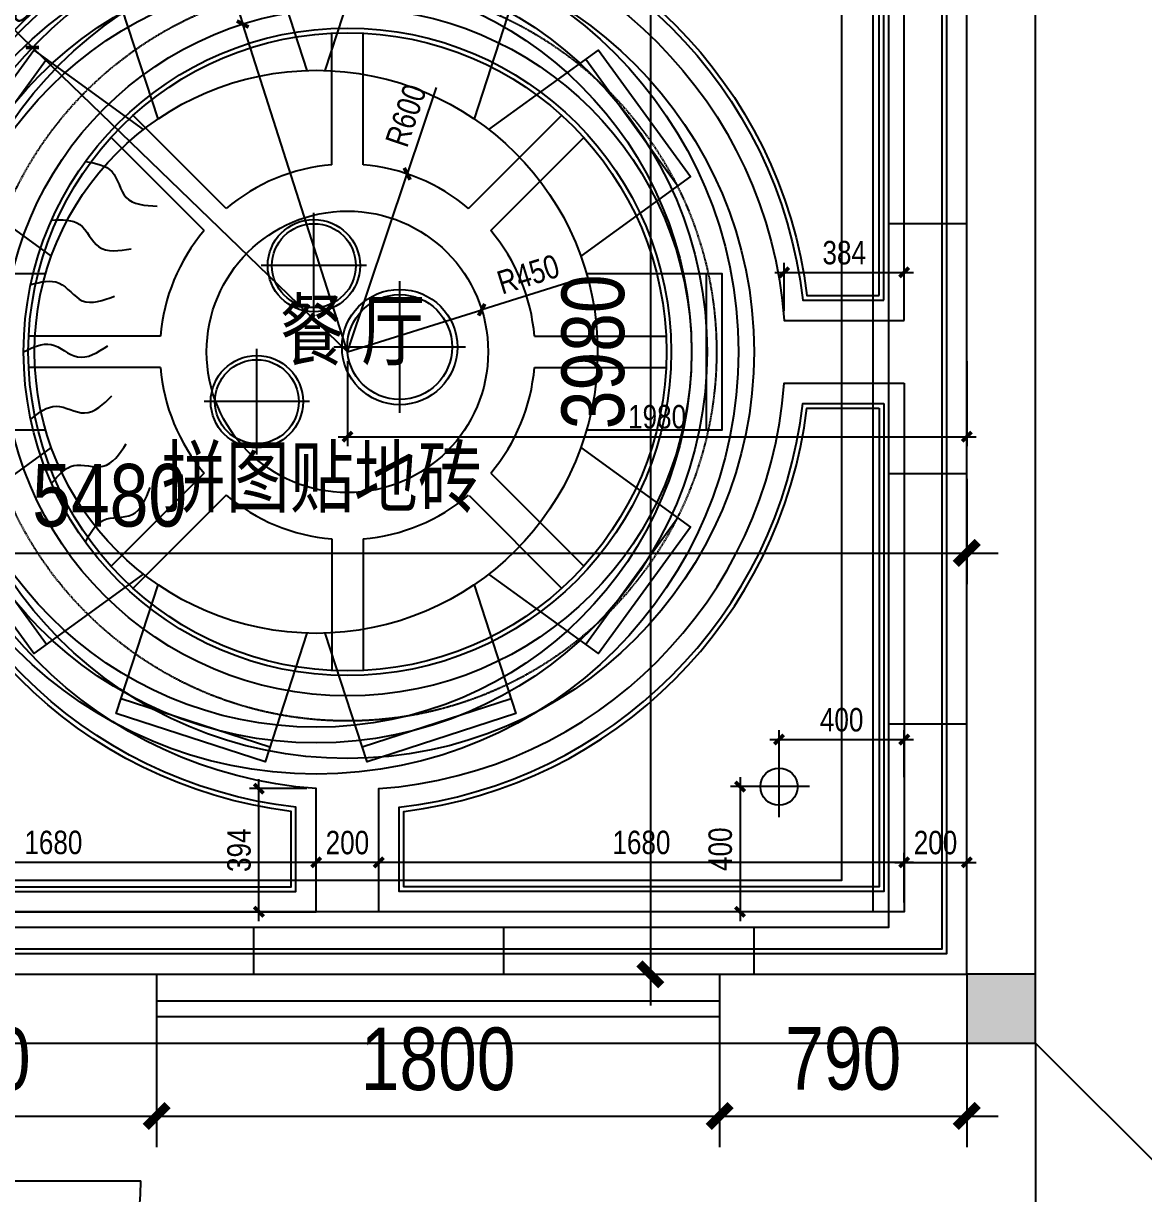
# Model space of a CAD drawing. Extents: x 160245 to 405305, y -111140 to 232735.
# Drawn here: x 175870 to 179451, y 221858 to 225598 of the extents above; entities that cross this region are included whole.
import ezdxf

# ---------------------------------------------------------------- set-up
doc = ezdxf.new("R2010")
doc.units = 0
doc.header["$LTSCALE"] = 10
doc.header["$MEASUREMENT"] = 0
doc.linetypes.add('DASH', pattern=[0.35, 0.25, -0.1])
doc.layers.get('Defpoints').update_dxf_attribs({"color": 229})
for name, color, linetype in [('C-ceiling 天花', 153, 'Continuous'), ('C-Light 灯具', 107, 'Continuous'), ('Door 门', 107, 'Continuous'), ('E 立面标注尺寸', 9, 'Continuous'), ('P-Furniture 家具', 153, 'Continuous'), ('P-New Wall Size 隔墙尺寸', 8, 'Continuous'), ('P-O wall 原始墙体', 245, 'Continuous'), ('P-Stair 楼梯（原建筑设备）', 159, 'Continuous'), ('P-Text  平面文字', 9, 'Continuous'), ('P-window 窗', 107, 'Continuous'), ('地面布置图', 250, 'Continuous')]:
    doc.layers.add(name, color=color, linetype=linetype)
doc.styles.add('PDC DIM', font='PMingLiU-ExtB.ttf', dxfattribs={"width": 0.85})
doc.dimstyles.new('PDC-A2', dxfattribs={"dimscale": 0, "dimtxt": 2.5, "dimasz": 1, "dimexe": 1, "dimexo": 1, "dimgap": 0.7, "dimtad": 1, "dimdec": 0, "dimtxsty": 'PDC DIM', "dimblk": 'ARCHTICK', "dimcen": 1, "dimdle": 1, "dimclrd": 8, "dimclre": 8, "dimclrt": 9, "dimadec": 0, "dimazin": 0, "dimtfac": 1, "dimtdec": 0, "dimtix": 1, "dimtmove": 2, "dimatfit": 3, "dimldrblk": 'PDC A2 T R', "dimfxl": 10, "dimfxlon": 1, "dimarcsym": 0})

# ---------------------------------------------------------------- blocks, each defined once
blk = doc.blocks.new('dcnazhuo')
at = {"layer": 'P-Furniture 家具', "linetype": 'ByBlock'}
for p, q in [((-250, 1247.4), (250, 1247.4)), ((-935.4, 862.2), (-530.9, 1156.1)), ((530.9, 1156.1), (935.4, 862.2)), ((-1263.6, 147.7), (-1109.1, 623.2)), ((1109.1, 623.2), (1263.6, 147.7)), ((-1109.1, -623.2), (-1263.6, -147.7)), ((1263.6, -147.7), (1109.1, -623.2)), ((-530.9, -1156.1), (-935.4, -862.2)), ((935.4, -862.2), (530.9, -1156.1)), ((250, -1247.4), (-250, -1247.4))]:
    blk.add_line(p, q, dxfattribs=at)
for points in [[(-250, 864.6), (-250, 1297.4), (250, 1297.4), (250, 864.6)], [(-710.4, 552.5), (-964.8, 902.6), (-560.3, 1196.5), (-305.9, 846.4)], [(305.9, 846.4), (560.3, 1196.5), (964.8, 902.6), (710.4, 552.5)], [(-899.5, 29.4), (-1311.1, 163.1), (-1156.6, 638.7), (-745, 504.9)], [(745, 504.9), (1156.6, 638.7), (1311.1, 163.1), (899.5, 29.4)], [(-745, -504.9), (-1156.6, -638.7), (-1311.1, -163.1), (-899.5, -29.4)], [(899.5, -29.4), (1311.1, -163.1), (1156.6, -638.7), (745, -504.9)], [(-305.9, -846.4), (-560.3, -1196.5), (-964.8, -902.6), (-710.4, -552.5)], [(710.4, -552.5), (964.8, -902.6), (560.3, -1196.5), (305.9, -846.4)], [(250, -864.6), (250, -1297.4), (-250, -1297.4), (-250, -864.6)]]:
    blk.add_lwpolyline(points, dxfattribs=at)
at = {"layer": 'P-Furniture 家具'}
blk.add_circle((0, 0), 900, dxfattribs=at)
blk = doc.blocks.new('_ArchTick')
at = {"color": 0, "linetype": 'ByBlock', "const_width": 0.4}
blk.add_lwpolyline([(-0.5, -0.5), (0.5, 0.5)], dxfattribs=at)
blk = doc.blocks.new('*D1430')
at = {"layer": 'Defpoints', "color": 0, "ltscale": 0.5}
for p in [(177761.8, 226538.5), (177761.8, 222558.5), (177874.1, 222558.5)]:
    blk.add_point(p, dxfattribs=at)
at = {"layer": 'P-New Wall Size 隔墙尺寸', "color": 8, "lineweight": -2, "ltscale": 0.5}
for p, q in [((177874.1, 226638.5), (177874.1, 222458.5)), ((177861.8, 226538.5), (177974.1, 226538.5)), ((177861.8, 222558.5), (177974.1, 222558.5))]:
    blk.add_line(p, q, dxfattribs=at)
at = {"layer": 'P-New Wall Size 隔墙尺寸', "color": 8, "lineweight": -2, "ltscale": 0.5, "xscale": 70.0000005268302, "yscale": 70.0000005268302, "zscale": 70.0000005268302}
for p, rotation in [((177874.1, 226538.5), 90), ((177874.1, 222558.5), 270)]:
    blk.add_blockref('_ArchTick', p, dxfattribs=dict(at, rotation=rotation))
at = {"layer": 'P-New Wall Size 隔墙尺寸', "color": 9, "ltscale": 0.5, "insert": (177691.5, 224548.5), "char_height": 200, "attachment_point": 5, "rotation": 90, "style": 'PDC DIM'}
blk.add_mtext('3980', dxfattribs=at)
blk = doc.blocks.new('PDC A2 T R')
at = {"color": 0, "linetype": 'ByBlock'}
blk.add_line((0, 0), (-2, 0), dxfattribs=at)
for points in [[(-2.147, 0.886), (-1.491, 1.345), (-0.6, 0), (0, 0)], [(-2.147, -0.886), (-1.491, -1.345), (-0.6, 0), (0, 0)]]:
    blk.add_solid(points, dxfattribs=at)
blk = doc.blocks.new('*D1431')
at = {"layer": 'Defpoints', "color": 0, "ltscale": 0.5}
for p in [(173405.5, 224242), (178885.5, 224242), (178885.5, 223905.4)]:
    blk.add_point(p, dxfattribs=at)
at = {"layer": 'P-New Wall Size 隔墙尺寸', "color": 8, "lineweight": -2, "ltscale": 0.5}
for p, q in [((173405.5, 224142), (173405.5, 223805.4)), ((178885.5, 224142), (178885.5, 223805.4)), ((173305.5, 223905.4), (178985.5, 223905.4))]:
    blk.add_line(p, q, dxfattribs=at)
at = {"layer": 'P-New Wall Size 隔墙尺寸', "color": 8, "lineweight": -2, "ltscale": 0.5, "xscale": 70.0000005268302, "yscale": 70.0000005268302, "zscale": 70.0000005268302, "rotation": 180}
blk.add_blockref('_ArchTick', (173405.5, 223905.4), dxfattribs=at)
at = {"layer": 'P-New Wall Size 隔墙尺寸', "color": 8, "lineweight": -2, "ltscale": 0.5, "xscale": 70.0000005268302, "yscale": 70.0000005268302, "zscale": 70.0000005268302}
blk.add_blockref('_ArchTick', (178885.5, 223905.4), dxfattribs=at)
at = {"layer": 'P-New Wall Size 隔墙尺寸', "color": 9, "ltscale": 0.5, "insert": (176145.5, 224088.6), "char_height": 200, "attachment_point": 5, "style": 'PDC DIM'}
blk.add_mtext('5480', dxfattribs=at)
blk = doc.blocks.new('*D1434')
at = {"layer": 'Defpoints', "color": 0, "ltscale": 0.5}
for p in [(174995.5, 222558.5), (176295.5, 222558.5), (176295.5, 222105.6)]:
    blk.add_point(p, dxfattribs=at)
at = {"layer": 'P-New Wall Size 隔墙尺寸', "color": 8, "lineweight": -2, "ltscale": 0.5}
for p, q in [((174995.5, 222458.5), (174995.5, 222005.6)), ((176295.5, 222458.5), (176295.5, 222005.6)), ((174895.5, 222105.6), (176395.5, 222105.6))]:
    blk.add_line(p, q, dxfattribs=at)
at = {"layer": 'P-New Wall Size 隔墙尺寸', "color": 8, "lineweight": -2, "ltscale": 0.5, "xscale": 70.0000005268302, "yscale": 70.0000005268302, "zscale": 70.0000005268302, "rotation": 180}
blk.add_blockref('_ArchTick', (174995.5, 222105.6), dxfattribs=at)
at = {"layer": 'P-New Wall Size 隔墙尺寸', "color": 8, "lineweight": -2, "ltscale": 0.5, "xscale": 70.0000005268302, "yscale": 70.0000005268302, "zscale": 70.0000005268302}
blk.add_blockref('_ArchTick', (176295.5, 222105.6), dxfattribs=at)
at = {"layer": 'P-New Wall Size 隔墙尺寸', "color": 9, "ltscale": 0.5, "insert": (175645.5, 222287), "char_height": 200, "attachment_point": 5, "style": 'PDC DIM'}
blk.add_mtext('1300', dxfattribs=at)
blk = doc.blocks.new('*D1435')
at = {"layer": 'Defpoints', "color": 0, "ltscale": 0.5}
for p in [(176295.5, 222558.5), (178095.5, 222558.5), (178095.5, 222105.6)]:
    blk.add_point(p, dxfattribs=at)
at = {"layer": 'P-New Wall Size 隔墙尺寸', "color": 8, "lineweight": -2, "ltscale": 0.5}
for p, q in [((176295.5, 222458.5), (176295.5, 222005.6)), ((178095.5, 222458.5), (178095.5, 222005.6)), ((176195.5, 222105.6), (178195.5, 222105.6))]:
    blk.add_line(p, q, dxfattribs=at)
at = {"layer": 'P-New Wall Size 隔墙尺寸', "color": 8, "lineweight": -2, "ltscale": 0.5, "xscale": 70.0000005268302, "yscale": 70.0000005268302, "zscale": 70.0000005268302, "rotation": 180}
blk.add_blockref('_ArchTick', (176295.5, 222105.6), dxfattribs=at)
at = {"layer": 'P-New Wall Size 隔墙尺寸', "color": 8, "lineweight": -2, "ltscale": 0.5, "xscale": 70.0000005268302, "yscale": 70.0000005268302, "zscale": 70.0000005268302}
blk.add_blockref('_ArchTick', (178095.5, 222105.6), dxfattribs=at)
at = {"layer": 'P-New Wall Size 隔墙尺寸', "color": 9, "ltscale": 0.5, "insert": (177195.5, 222287), "char_height": 200, "attachment_point": 5, "style": 'PDC DIM'}
blk.add_mtext('1800', dxfattribs=at)
blk = doc.blocks.new('*D1436')
at = {"layer": 'Defpoints', "color": 0, "ltscale": 0.5}
for p in [(178095.5, 222558.5), (178885.5, 222558.5), (178885.5, 222105.6)]:
    blk.add_point(p, dxfattribs=at)
at = {"layer": 'P-New Wall Size 隔墙尺寸', "color": 8, "lineweight": -2, "ltscale": 0.5}
for p, q in [((178095.5, 222458.5), (178095.5, 222005.6)), ((178885.5, 222458.5), (178885.5, 222005.6)), ((177995.5, 222105.6), (178985.5, 222105.6))]:
    blk.add_line(p, q, dxfattribs=at)
at = {"layer": 'P-New Wall Size 隔墙尺寸', "color": 8, "lineweight": -2, "ltscale": 0.5, "xscale": 70.0000005268302, "yscale": 70.0000005268302, "zscale": 70.0000005268302, "rotation": 180}
blk.add_blockref('_ArchTick', (178095.5, 222105.6), dxfattribs=at)
at = {"layer": 'P-New Wall Size 隔墙尺寸', "color": 8, "lineweight": -2, "ltscale": 0.5, "xscale": 70.0000005268302, "yscale": 70.0000005268302, "zscale": 70.0000005268302}
blk.add_blockref('_ArchTick', (178885.5, 222105.6), dxfattribs=at)
at = {"layer": 'P-New Wall Size 隔墙尺寸', "color": 9, "ltscale": 0.5, "insert": (178490.5, 222288.3), "char_height": 200, "attachment_point": 5, "style": 'PDC DIM'}
blk.add_mtext('790', dxfattribs=at)
blk = doc.blocks.new('LIGHT-6')
for p, q in [((-122.7, 122.7), (-122.7, 508.6)), ((70.2, 315.7), (-315.7, 315.7)), ((191.5, -223.7), (191.5, 258.7)), ((-331.5, -375.5), (-331.5, 10.5)), ((432.7, 17.5), (-49.7, 17.5)), ((-138.5, -182.5), (-524.5, -182.5))]:
    blk.add_line(p, q)
for centre, radius in [((-122.7, 315.7), 169), ((-122.7, 315.7), 153.6), ((191.5, 17.5), 211.2), ((191.5, 17.5), 192), ((-331.5, -182.5), 169), ((-331.5, -182.5), 153.6)]:
    blk.add_circle(centre, radius)
blk = doc.blocks.new('A$C1B4525BF')
for p, q in [((1.222, 0), (1.222, 2.444)), ((2.444, 1.222), (0, 1.222))]:
    blk.add_line(p, q)
blk.add_circle((1.222, 1.222), 0.744)
blk = doc.blocks.new('*D1361')
at = {"layer": 'Defpoints', "color": 0}
for p in [(178885.5, 222916.5), (178685.5, 222758.5), (178885.5, 222758.5)]:
    blk.add_point(p, dxfattribs=at)
at = {"layer": 'E 立面标注尺寸', "color": 8, "lineweight": -2}
for p, q in [((178685.5, 222788.5), (178685.5, 222946.5)), ((178885.5, 222788.5), (178885.5, 222946.5)), ((178655.5, 222916.5), (178915.5, 222916.5))]:
    blk.add_line(p, q, dxfattribs=at)
at = {"layer": 'E 立面标注尺寸', "color": 8, "lineweight": -2, "xscale": 30, "yscale": 30, "zscale": 30, "rotation": 180}
blk.add_blockref('_ArchTick', (178685.5, 222916.5), dxfattribs=at)
at = {"layer": 'E 立面标注尺寸', "color": 8, "lineweight": -2, "xscale": 30, "yscale": 30, "zscale": 30}
blk.add_blockref('_ArchTick', (178885.5, 222916.5), dxfattribs=at)
at = {"layer": 'E 立面标注尺寸', "color": 9, "insert": (178785.5, 222979.2), "char_height": 75, "attachment_point": 5, "style": 'PDC DIM'}
blk.add_mtext('200', dxfattribs=at)
blk = doc.blocks.new('*D1362')
at = {"layer": 'Defpoints', "color": 0}
for p in [(177005.5, 222916.5), (177005.5, 222758.5), (178685.5, 222758.5)]:
    blk.add_point(p, dxfattribs=at)
at = {"layer": 'E 立面标注尺寸', "color": 8, "lineweight": -2}
for p, q in [((177005.5, 222788.5), (177005.5, 222946.5)), ((178685.5, 222788.5), (178685.5, 222946.5)), ((178715.5, 222916.5), (176975.5, 222916.5))]:
    blk.add_line(p, q, dxfattribs=at)
at = {"layer": 'E 立面标注尺寸', "color": 8, "lineweight": -2, "xscale": 30, "yscale": 30, "zscale": 30, "rotation": 180}
blk.add_blockref('_ArchTick', (177005.5, 222916.5), dxfattribs=at)
at = {"layer": 'E 立面标注尺寸', "color": 8, "lineweight": -2, "xscale": 30, "yscale": 30, "zscale": 30}
blk.add_blockref('_ArchTick', (178685.5, 222916.5), dxfattribs=at)
at = {"layer": 'E 立面标注尺寸', "color": 9, "insert": (177845.5, 222979.7), "char_height": 75, "attachment_point": 5, "style": 'PDC DIM'}
blk.add_mtext('1680', dxfattribs=at)
blk = doc.blocks.new('*D1363')
at = {"layer": 'Defpoints', "color": 0}
for p in [(176805.5, 222916.5), (176805.5, 222758.5), (177005.5, 222758.5)]:
    blk.add_point(p, dxfattribs=at)
at = {"layer": 'E 立面标注尺寸', "color": 8, "lineweight": -2}
for p, q in [((176805.5, 222788.5), (176805.5, 222946.5)), ((177005.5, 222788.5), (177005.5, 222946.5)), ((177035.5, 222916.5), (176775.5, 222916.5))]:
    blk.add_line(p, q, dxfattribs=at)
at = {"layer": 'E 立面标注尺寸', "color": 8, "lineweight": -2, "xscale": 30, "yscale": 30, "zscale": 30, "rotation": 180}
blk.add_blockref('_ArchTick', (176805.5, 222916.5), dxfattribs=at)
at = {"layer": 'E 立面标注尺寸', "color": 8, "lineweight": -2, "xscale": 30, "yscale": 30, "zscale": 30}
blk.add_blockref('_ArchTick', (177005.5, 222916.5), dxfattribs=at)
at = {"layer": 'E 立面标注尺寸', "color": 9, "insert": (176905.5, 222979.2), "char_height": 75, "attachment_point": 5, "style": 'PDC DIM'}
blk.add_mtext('200', dxfattribs=at)
blk = doc.blocks.new('*D1364')
at = {"layer": 'Defpoints', "color": 0}
for p in [(175125.5, 222916.5), (175125.5, 222758.5), (176805.5, 222758.5)]:
    blk.add_point(p, dxfattribs=at)
at = {"layer": 'E 立面标注尺寸', "color": 8, "lineweight": -2}
for p, q in [((175125.5, 222788.5), (175125.5, 222946.5)), ((176805.5, 222788.5), (176805.5, 222946.5)), ((176835.5, 222916.5), (175095.5, 222916.5))]:
    blk.add_line(p, q, dxfattribs=at)
at = {"layer": 'E 立面标注尺寸', "color": 8, "lineweight": -2, "xscale": 30, "yscale": 30, "zscale": 30, "rotation": 180}
blk.add_blockref('_ArchTick', (175125.5, 222916.5), dxfattribs=at)
at = {"layer": 'E 立面标注尺寸', "color": 8, "lineweight": -2, "xscale": 30, "yscale": 30, "zscale": 30}
blk.add_blockref('_ArchTick', (176805.5, 222916.5), dxfattribs=at)
at = {"layer": 'E 立面标注尺寸', "color": 9, "insert": (175965.5, 222979.7), "char_height": 75, "attachment_point": 5, "style": 'PDC DIM'}
blk.add_mtext('1680', dxfattribs=at)
blk = doc.blocks.new('*D1365')
at = {"layer": 'Defpoints', "color": 0}
for p in [(176622.6, 223152.1), (176805.5, 223152.1), (176805.5, 222758.5)]:
    blk.add_point(p, dxfattribs=at)
at = {"layer": 'E 立面标注尺寸', "color": 8, "lineweight": -2}
for p, q in [((176622.6, 222728.5), (176622.6, 223182.1)), ((176775.5, 223152.1), (176592.6, 223152.1)), ((176775.5, 222758.5), (176592.6, 222758.5))]:
    blk.add_line(p, q, dxfattribs=at)
at = {"layer": 'E 立面标注尺寸', "color": 8, "lineweight": -2, "xscale": 30, "yscale": 30, "zscale": 30}
for p, rotation in [((176622.6, 223152.1), 90), ((176622.6, 222758.5), 270)]:
    blk.add_blockref('_ArchTick', p, dxfattribs=dict(at, rotation=rotation))
at = {"layer": 'E 立面标注尺寸', "color": 9, "insert": (176559.4, 222955.3), "char_height": 75, "attachment_point": 5, "rotation": 90, "style": 'PDC DIM'}
blk.add_mtext('394', dxfattribs=at)
blk = doc.blocks.new('*D1368')
at = {"layer": 'Defpoints', "color": 0}
for p in [(178685.5, 224802.5), (178301.9, 224648.5), (178685.5, 224648.5)]:
    blk.add_point(p, dxfattribs=at)
at = {"layer": 'E 立面标注尺寸', "color": 8, "lineweight": -2}
for p, q in [((178301.9, 224678.5), (178301.9, 224832.5)), ((178685.5, 224678.5), (178685.5, 224832.5)), ((178271.9, 224802.5), (178715.5, 224802.5))]:
    blk.add_line(p, q, dxfattribs=at)
at = {"layer": 'E 立面标注尺寸', "color": 8, "lineweight": -2, "xscale": 30, "yscale": 30, "zscale": 30, "rotation": 180}
blk.add_blockref('_ArchTick', (178301.9, 224802.5), dxfattribs=at)
at = {"layer": 'E 立面标注尺寸', "color": 8, "lineweight": -2, "xscale": 30, "yscale": 30, "zscale": 30}
blk.add_blockref('_ArchTick', (178685.5, 224802.5), dxfattribs=at)
at = {"layer": 'E 立面标注尺寸', "color": 9, "insert": (178493.7, 224865.2), "char_height": 75, "attachment_point": 5, "style": 'PDC DIM'}
blk.add_mtext('384', dxfattribs=at)
blk = doc.blocks.new('*D1369')
at = {"layer": 'Defpoints', "color": 0}
for p in [(175898.7, 225521.4), (176905.5, 224548.5)]:
    blk.add_point(p, dxfattribs=at)
at = {"layer": 'E 立面标注尺寸', "color": 8, "lineweight": -2}
for p in [(175657, 225755), (176905.5, 224548.5)]:
    blk.add_line(p, (175898.7, 225521.4), dxfattribs=at)
at = {"layer": 'E 立面标注尺寸', "color": 8, "lineweight": -2, "xscale": 30, "yscale": 30, "zscale": 30, "rotation": 315.9813718669543}
blk.add_blockref('_ArchTick', (175898.7, 225521.4), dxfattribs=at)
at = {"layer": 'E 立面标注尺寸', "color": 9, "insert": (175799.9, 225704.1), "char_height": 75, "attachment_point": 5, "rotation": 315.9814, "style": 'PDC DIM'}
blk.add_mtext('R1400', dxfattribs=at)
blk = doc.blocks.new('*D1370')
at = {"layer": 'Defpoints', "color": 0}
for p in [(176571, 225596.4), (176905.5, 224548.5)]:
    blk.add_point(p, dxfattribs=at)
at = {"layer": 'E 立面标注尺寸', "color": 8, "lineweight": -2}
for p in [(176468.8, 225916.7), (176905.5, 224548.5)]:
    blk.add_line(p, (176571, 225596.4), dxfattribs=at)
at = {"layer": 'E 立面标注尺寸', "color": 8, "lineweight": -2, "xscale": 30, "yscale": 30, "zscale": 30, "rotation": 287.701752159131}
blk.add_blockref('_ArchTick', (176571, 225596.4), dxfattribs=at)
at = {"layer": 'E 立面标注尺寸', "color": 9, "insert": (176570.6, 225804.2), "char_height": 75, "attachment_point": 5, "rotation": 287.7018, "style": 'PDC DIM'}
blk.add_mtext('R1100', dxfattribs=at)
blk = doc.blocks.new('*D1371')
at = {"layer": 'Defpoints', "color": 0}
for p in [(177096.6, 225117.3), (176905.5, 224548.5)]:
    blk.add_point(p, dxfattribs=at)
at = {"layer": 'E 立面标注尺寸', "color": 8, "lineweight": -2}
for p in [(177189.5, 225393.6), (176905.5, 224548.5)]:
    blk.add_line(p, (177096.6, 225117.3), dxfattribs=at)
at = {"layer": 'E 立面标注尺寸', "color": 8, "lineweight": -2, "xscale": 30, "yscale": 30, "zscale": 30, "rotation": 251.4214775090859}
blk.add_blockref('_ArchTick', (177096.6, 225117.3), dxfattribs=at)
at = {"layer": 'E 立面标注尺寸', "color": 9, "insert": (177092.7, 225304), "char_height": 75, "attachment_point": 5, "rotation": 71.4215, "style": 'PDC DIM'}
blk.add_mtext('R600', dxfattribs=at)
blk = doc.blocks.new('*D1372')
at = {"layer": 'Defpoints', "color": 0}
for p in [(177334.9, 224683.1), (176905.5, 224548.5)]:
    blk.add_point(p, dxfattribs=at)
at = {"layer": 'E 立面标注尺寸', "color": 8, "lineweight": -2}
for p in [(177613.1, 224770.3), (176905.5, 224548.5)]:
    blk.add_line(p, (177334.9, 224683.1), dxfattribs=at)
at = {"layer": 'E 立面标注尺寸', "color": 8, "lineweight": -2, "xscale": 30, "yscale": 30, "zscale": 30, "rotation": 197.4003882412772}
blk.add_blockref('_ArchTick', (177334.9, 224683.1), dxfattribs=at)
at = {"layer": 'E 立面标注尺寸', "color": 9, "insert": (177483.7, 224796.2), "char_height": 75, "attachment_point": 5, "rotation": 17.4004, "style": 'PDC DIM'}
blk.add_mtext('R450', dxfattribs=at)
blk = doc.blocks.new('*D1377')
at = {"layer": 'Defpoints', "color": 0}
for p in [(178685.5, 223309.1), (178285.5, 223158.5), (178685.5, 223158.5)]:
    blk.add_point(p, dxfattribs=at)
at = {"layer": 'E 立面标注尺寸', "color": 8, "lineweight": -2}
for p, q in [((178285.5, 223188.5), (178285.5, 223339.1)), ((178685.5, 223188.5), (178685.5, 223339.1)), ((178255.5, 223309.1), (178715.5, 223309.1))]:
    blk.add_line(p, q, dxfattribs=at)
at = {"layer": 'E 立面标注尺寸', "color": 8, "lineweight": -2, "xscale": 30, "yscale": 30, "zscale": 30, "rotation": 180}
blk.add_blockref('_ArchTick', (178285.5, 223309.1), dxfattribs=at)
at = {"layer": 'E 立面标注尺寸', "color": 8, "lineweight": -2, "xscale": 30, "yscale": 30, "zscale": 30}
blk.add_blockref('_ArchTick', (178685.5, 223309.1), dxfattribs=at)
at = {"layer": 'E 立面标注尺寸', "color": 9, "insert": (178485.5, 223371.9), "char_height": 75, "attachment_point": 5, "style": 'PDC DIM'}
blk.add_mtext('400', dxfattribs=at)
blk = doc.blocks.new('*D1378')
at = {"layer": 'Defpoints', "color": 0}
for p in [(178285.5, 223158.5), (178160.6, 222758.5), (178285.5, 222758.5)]:
    blk.add_point(p, dxfattribs=at)
at = {"layer": 'E 立面标注尺寸', "color": 8, "lineweight": -2}
for p, q in [((178160.6, 223188.5), (178160.6, 222728.5)), ((178255.5, 223158.5), (178130.6, 223158.5)), ((178255.5, 222758.5), (178130.6, 222758.5))]:
    blk.add_line(p, q, dxfattribs=at)
at = {"layer": 'E 立面标注尺寸', "color": 8, "lineweight": -2, "xscale": 30, "yscale": 30, "zscale": 30}
for p, rotation in [((178160.6, 223158.5), 90), ((178160.6, 222758.5), 270)]:
    blk.add_blockref('_ArchTick', p, dxfattribs=dict(at, rotation=rotation))
at = {"layer": 'E 立面标注尺寸', "color": 9, "insert": (178097.8, 222958.5), "char_height": 75, "attachment_point": 5, "rotation": 90, "style": 'PDC DIM'}
blk.add_mtext('400', dxfattribs=at)
blk = doc.blocks.new('*D1381')
at = {"layer": 'Defpoints', "color": 0}
for p in [(176905.5, 224548.5), (178885.5, 224548.5), (178885.5, 224277.3)]:
    blk.add_point(p, dxfattribs=at)
at = {"layer": 'E 立面标注尺寸', "color": 8, "lineweight": -2}
for p, q in [((176905.5, 224518.5), (176905.5, 224247.3)), ((178885.5, 224518.5), (178885.5, 224247.3)), ((176875.5, 224277.3), (178915.5, 224277.3))]:
    blk.add_line(p, q, dxfattribs=at)
at = {"layer": 'E 立面标注尺寸', "color": 8, "lineweight": -2, "xscale": 30, "yscale": 30, "zscale": 30, "rotation": 180}
blk.add_blockref('_ArchTick', (176905.5, 224277.3), dxfattribs=at)
at = {"layer": 'E 立面标注尺寸', "color": 8, "lineweight": -2, "xscale": 30, "yscale": 30, "zscale": 30}
blk.add_blockref('_ArchTick', (178885.5, 224277.3), dxfattribs=at)
at = {"layer": 'E 立面标注尺寸', "color": 9, "insert": (177895.5, 224340.5), "char_height": 75, "attachment_point": 5, "style": 'PDC DIM'}
blk.add_mtext('1980', dxfattribs=at)

msp = doc.modelspace()

# ---------------------------------------------------------------- hatches: boundary and pattern name
at = {"layer": '地面布置图'}
h = msp.add_hatch(dxfattribs=at)
h.set_pattern_fill('_USER', color=256, scale=800, style=0, double=1, pattern_type=0)
h.set_pattern_definition([(0, (173405.5, 222558.5), (0, 800), []), (90, (173405.5, 222558.5), (-800, 5e-14), [])])
h.paths.add_polyline_path([(173405.5, 223458.5), (173405.5, 222658.5), (173405.5, 222558.5), (173695.5, 222558.5), (174995.5, 222558.5), (175285.5, 222558.5), (175505.5, 222558.5), (176295.5, 222558.5), (176295.5, 222558.5), (178095.5, 222558.5), (178095.5, 222558.5), (178885.5, 222558.5), (178885.5, 226538.5), (178095.5, 226538.5), (176295.5, 226538.5), (175505.5, 226538.5), (175285.5, 226538.5), (174945.5, 226538.5), (173745.5, 226538.5), (173405.5, 226538.5)])
h.paths.add_polyline_path([(176625.8, 224416), (177258.8, 224416), (177258.8, 224801.5), (176625.8, 224801.5)], flags=8)
h.paths.add_polyline_path([(174975.5, 222708.5), (178635.5, 222708.5), (178635.5, 226388.5), (174975.5, 226388.5)], flags=16)

# ---------------------------------------------------------------- linework, layer by layer
at = {"layer": 'C-ceiling 天花'}
for p, q in [((176855.5, 225146.4), (176855.5, 225568.5)), ((176955.5, 225146.4), (176955.5, 225568.5)), ((176518.1, 225006.7), (176219.6, 225305.1)), ((177292.9, 225006.7), (177591.4, 225305.1)), ((176447.3, 224936), (176148.9, 225234.4)), ((177363.6, 224936), (177662.1, 225234.4)), ((176307.6, 224598.5), (175885.5, 224598.5)), ((177503.4, 224598.5), (177925.5, 224598.5)), ((176307.6, 224498.5), (175885.5, 224498.5)), ((177503.4, 224498.5), (177925.5, 224498.5)), ((176447.3, 224161.1), (176148.9, 223862.6)), ((177363.6, 224161.1), (177662.1, 223862.6)), ((176518.1, 224090.4), (176219.6, 223791.9)), ((177294.4, 224088.9), (177591.4, 223791.9)), ((176855.5, 223950.6), (176855.5, 223528.5)), ((176955.5, 223950.6), (176955.5, 223528.5))]:
    msp.add_line(p, q, dxfattribs=at)
at = {"layer": 'C-ceiling 天花', "color": 8}
for points in [[(173470.5, 226473.5), (178820.5, 226473.5), (178820.5, 222623.5), (173470.5, 222623.5)], [(173485.5, 226458.5), (178805.5, 226458.5), (178805.5, 222638.5), (173485.5, 222638.5)]]:
    msp.add_lwpolyline(points, close=True, dxfattribs=at)
at = {"layer": 'C-ceiling 天花'}
for points in [[(175125.5, 224648.5), (175125.5, 226338.5), (176805.5, 226338.5), (176805.5, 225944.9, 0.37293), (175509.1, 224648.5)], [(178685.5, 224648.5), (178685.5, 226338.5), (177005.5, 226338.5), (177005.5, 225944.9, -0.37293), (178301.9, 224648.5)], [(175125.5, 224448.5), (175125.5, 222758.5), (176805.5, 222758.5), (176805.5, 223152.1, -0.37293), (175509.1, 224448.5)], [(178685.5, 224448.5), (178685.5, 222758.5), (177005.5, 222758.5), (177005.5, 223152.1, 0.37293), (178301.9, 224448.5)]]:
    msp.add_lwpolyline(points, format="xyb", close=True, dxfattribs=at)
at = {"layer": 'C-ceiling 天花', "color": 8}
for points in [[(175190.5, 224713.5), (175190.5, 226273.5), (176740.5, 226273.5), (176740.5, 226004.2, 0.34954), (175449.8, 224713.5)], [(175205.5, 224728.5), (175205.5, 226258.5), (176725.5, 226258.5), (176725.5, 226017.5, 0.344467), (175436.5, 224728.5)], [(178620.5, 224713.5), (178620.5, 226273.5), (177070.5, 226273.5), (177070.5, 226004.2, -0.34954), (178361.2, 224713.5)], [(178605.5, 224728.5), (178605.5, 226258.5), (177085.5, 226258.5), (177085.5, 226017.5, -0.344467), (178374.5, 224728.5)], [(175190.5, 224383.5), (175190.5, 222823.5), (176740.5, 222823.5), (176740.5, 223092.8, -0.34954), (175449.8, 224383.5)], [(178620.5, 224383.5), (178620.5, 222823.5), (177070.5, 222823.5), (177070.5, 223092.8, 0.34954), (178361.2, 224383.5)], [(175205.5, 224368.5), (175205.5, 222838.5), (176725.5, 222838.5), (176725.5, 223079.5, -0.344467), (175436.5, 224368.5)], [(178605.5, 224368.5), (178605.5, 222838.5), (177085.5, 222838.5), (177085.5, 223079.5, 0.344467), (178374.5, 224368.5)]]:
    msp.add_lwpolyline(points, format="xyb", close=True, dxfattribs=at)
at = {"layer": 'C-ceiling 天花'}
for radius in [1300, 1100, 450]:
    msp.add_circle((176905.5, 224548.5), radius, dxfattribs=at)
at = {"layer": 'C-ceiling 天花', "color": 8}
for radius in [1035, 1020]:
    msp.add_circle((176905.5, 224548.5), radius, dxfattribs=at)
at = {"layer": 'C-ceiling 天花'}
for start, end in [(94.7802, 130.2198), (49.7802, 85.2198), (139.7802, 175.2198), (4.7802, 40.2198), (184.7802, 220.2198), (319.7802, 355.2198), (229.7802, 265.2198), (274.7802, 310.2198)]:
    msp.add_arc((176905.5, 224548.5), 600, start, end, dxfattribs=at)
at = {"layer": 'C-ceiling 天花', "color": 250}
for points in [[(176068.2, 225156.9), (176153, 225124.2), (176197.8, 225042.4), (176297.6, 225014.1)], [(175960, 224969.5), (176049.7, 224955.2), (176110.5, 224884.4), (176214.1, 224877.5)], [(175893.1, 224763.7), (175983.9, 224768.4), (176058.1, 224711.8), (176160.8, 224726.6)], [(175870.5, 224548.5), (175958.3, 224572), (176042.6, 224532.1), (176140.1, 224567.9)], [(175893.1, 224333.3), (175974.1, 224374.5), (176064.9, 224353), (176152.8, 224408.3)], [(175960, 224127.5), (176030.6, 224184.7), (176123.9, 224182.5), (176198.4, 224254.9)], [(176068.2, 223940.2), (176125.4, 224010.7), (176217.1, 224028), (176274.9, 224114.3)]]:
    msp.add_spline(points, degree=3, dxfattribs=at)
at = {"layer": 'C-Light 灯具', "linetype": 'DASH'}
msp.add_circle((176905.5, 224548.5), 1180, dxfattribs=at)
at = {"layer": 'Door 门'}
msp.add_line((175395.5, 221898.5), (176245.5, 221898.5), dxfattribs=at)
msp.add_arc((175395.5, 221898.5), 850, 270, 360, dxfattribs=at)
at = {"layer": 'P-O wall 原始墙体'}
for p, q in [((178885.5, 222558.5), (178885.5, 226538.5)), ((179105.5, 222558.5), (179105.5, 226538.5)), ((175505.5, 222558.5), (176295.5, 222558.5)), ((176295.5, 222558.5), (176295.5, 222338.5)), ((178095.5, 222558.5), (178885.5, 222558.5)), ((178095.5, 222558.5), (178095.5, 222338.5)), ((178885.5, 222558.5), (178885.5, 222338.5)), ((179105.5, 222558.5), (178885.5, 222558.5)), ((178885.5, 222558.5), (178885.5, 222338.5)), ((179105.5, 222338.5), (179105.5, 222558.5)), ((175505.5, 222338.5), (176295.5, 222338.5)), ((178095.5, 222338.5), (178885.5, 222338.5)), ((178885.5, 222338.5), (179105.5, 222338.5))]:
    msp.add_line(p, q, dxfattribs=at)
msp.add_solid([(178885.5, 222558.5), (179105.5, 222558.5), (178885.5, 222338.5), (179105.5, 222338.5)], dxfattribs=at)
at = {"layer": 'P-Stair 楼梯（原建筑设备）'}
for q in [(179105.5, 220148.5), (179805.5, 221638.5)]:
    msp.add_line((179105.5, 222338.5), q, dxfattribs=at)
at = {"layer": 'P-window 窗'}
for p, q in [((176295.5, 222558.5), (178095.5, 222558.5)), ((176295.5, 222473.5), (178095.5, 222473.5)), ((176295.5, 222423.5), (178095.5, 222423.5)), ((176295.5, 222338.5), (178095.5, 222338.5))]:
    msp.add_line(p, q, dxfattribs=at)
at = {"layer": '地面布置图'}
for points in [[(174975.5, 226388.5), (178635.5, 226388.5), (178635.5, 222708.5), (174975.5, 222708.5)], [(175025.5, 226338.5), (178585.5, 226338.5), (178585.5, 222758.5), (175025.5, 222758.5)], [(175125.5, 226238.5), (178485.5, 226238.5), (178485.5, 222858.5), (175125.5, 222858.5)]]:
    msp.add_lwpolyline(points, close=True, dxfattribs=at)
for radius in [1350, 1250, 1200]:
    msp.add_circle((176805.5, 224548.5), radius, dxfattribs=at)

# ---------------------------------------------------------------- block references
at = {"layer": 'C-Light 灯具', "color": 4, "xscale": 0.8728899070410988, "yscale": 0.8728899070410988, "zscale": 0.8728899070410988}
msp.add_blockref('LIGHT-6', (176905.5, 224548.5), dxfattribs=at)
at = {"layer": 'C-Light 灯具', "xscale": 80.00000350745395, "yscale": 80.00000350745395, "zscale": 80.00000350745395}
msp.add_blockref('A$C1B4525BF', (178187.7, 223060.7), dxfattribs=at)
at = {"layer": 'P-Furniture 家具', "rotation": 270}
msp.add_blockref('dcnazhuo', (176805.5, 224548.5), dxfattribs=at)

# ---------------------------------------------------------------- texts
at = {"layer": 'P-Text  平面文字', "style": 'PDC DIM', "width": 0.8}
msp.add_text('餐 厅', height=187.5, dxfattribs=at).set_placement((176690.1, 224524.7))
at = {"layer": '地面布置图', "style": 'PDC DIM', "width": 0.8}
msp.add_text('拼图贴地砖', height=187.5, dxfattribs=at).set_placement((176312.2, 224055.2))

# ---------------------------------------------------------------- dimensions: what is measured, and where the dimension line sits
at = {"layer": 'E 立面标注尺寸'}
for mpoint, picture, middle in [((176571, 225596.4), '*D1370', (176570.6, 225804.2)), ((175898.7, 225521.4), '*D1369', (175799.9, 225704.1)), ((177096.6, 225117.3), '*D1371', (177092.7, 225304)), ((177334.9, 224683.1), '*D1372', (177483.7, 224796.2))]:
    dim = msp.add_radius_dim(center=(176905.5, 224548.5), mpoint=mpoint, dimstyle='PDC-A2', override={"dimscale": 30}, dxfattribs=at)
    dim.commit()
    dim.dimension.update_dxf_attribs({"geometry": picture, "text_midpoint": middle})
for base, p1, p2, picture, middle in [((178685.5, 224802.5), (178301.9, 224648.5), (178685.5, 224648.5), '*D1368', (178493.7, 224865.2)), ((178885.5, 224277.3), (176905.5, 224548.5), (178885.5, 224548.5), '*D1381', (177895.5, 224340.5)), ((178685.5, 223309.1), (178285.5, 223158.5), (178685.5, 223158.5), '*D1377', (178485.5, 223371.9)), ((175125.5, 222916.5), (176805.5, 222758.5), (175125.5, 222758.5), '*D1364', (175965.5, 222979.7)), ((176805.5, 222916.5), (177005.5, 222758.5), (176805.5, 222758.5), '*D1363', (176905.5, 222979.2)), ((177005.5, 222916.5), (178685.5, 222758.5), (177005.5, 222758.5), '*D1362', (177845.5, 222979.7)), ((178885.5, 222916.5), (178685.5, 222758.5), (178885.5, 222758.5), '*D1361', (178785.5, 222979.2))]:
    dim = msp.add_linear_dim(base=base, p1=p1, p2=p2, dimstyle='PDC-A2', override={"dimscale": 30}, dxfattribs=at)
    dim.commit()
    dim.dimension.update_dxf_attribs({"geometry": picture, "text_midpoint": middle})
for base, p1, p2, picture, middle in [((176622.6, 223152.1), (176805.5, 222758.5), (176805.5, 223152.1), '*D1365', (176559.4, 222955.3)), ((178160.6, 222758.5), (178285.5, 223158.5), (178285.5, 222758.5), '*D1378', (178097.8, 222958.5))]:
    dim = msp.add_linear_dim(base=base, p1=p1, p2=p2, angle=90, dimstyle='PDC-A2', override={"dimscale": 30}, dxfattribs=at)
    dim.commit()
    dim.dimension.update_dxf_attribs({"geometry": picture, "text_midpoint": middle})
at = {"layer": 'P-New Wall Size 隔墙尺寸', "ltscale": 0.5}
dim = msp.add_linear_dim(base=(177874.1, 222558.5), p1=(177761.8, 226538.5), p2=(177761.8, 222558.5), angle=90, dimstyle='PDC-A2', override={"dimscale": 100.000001, "dimtxt": 2, "dimasz": 0.7}, dxfattribs=at)
dim.commit()
dim.dimension.update_dxf_attribs({"geometry": '*D1430', "text_midpoint": (177691.5, 224548.5)})
for base, p1, p2, picture, middle in [((178885.5, 223905.4), (173405.5, 224242), (178885.5, 224242), '*D1431', (176145.5, 224088.6)), ((176295.5, 222105.6), (174995.5, 222558.5), (176295.5, 222558.5), '*D1434', (175645.5, 222287)), ((178095.5, 222105.6), (176295.5, 222558.5), (178095.5, 222558.5), '*D1435', (177195.5, 222287)), ((178885.5, 222105.6), (178095.5, 222558.5), (178885.5, 222558.5), '*D1436', (178490.5, 222288.3))]:
    dim = msp.add_linear_dim(base=base, p1=p1, p2=p2, dimstyle='PDC-A2', override={"dimscale": 100.000001, "dimtxt": 2, "dimasz": 0.7}, dxfattribs=at)
    dim.commit()
    dim.dimension.update_dxf_attribs({"geometry": picture, "text_midpoint": middle})

doc.saveas('drawing.dxf')
